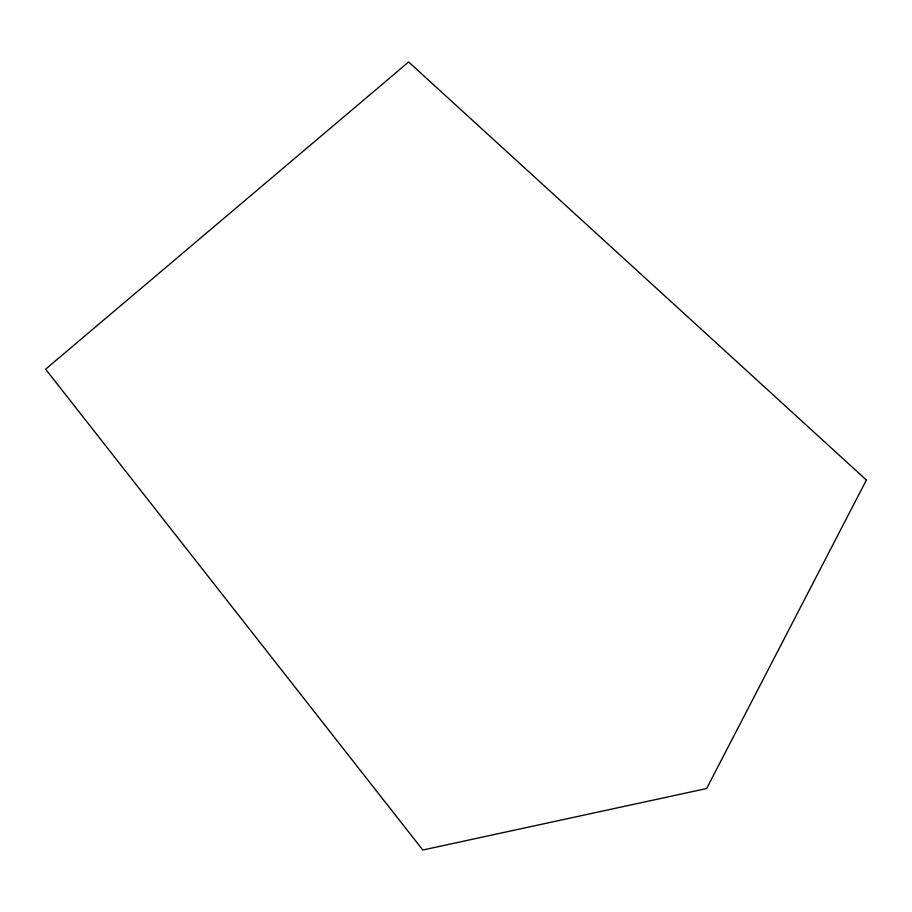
<?xml version="1.0" encoding="UTF-8"?>
<svg xmlns="http://www.w3.org/2000/svg" width="912" height="912" viewBox="0 0 912 912"><rect width="100%" height="100%" fill="white"/><g stroke="black" fill="none" stroke-linecap="round" stroke-linejoin="round"><path stroke-width="1.37" d="M866.4 480.031L706.64 788.527L422.792 850.018L45.6 369.189L408.644 61.982L866.4 480.031"/></g></svg>
